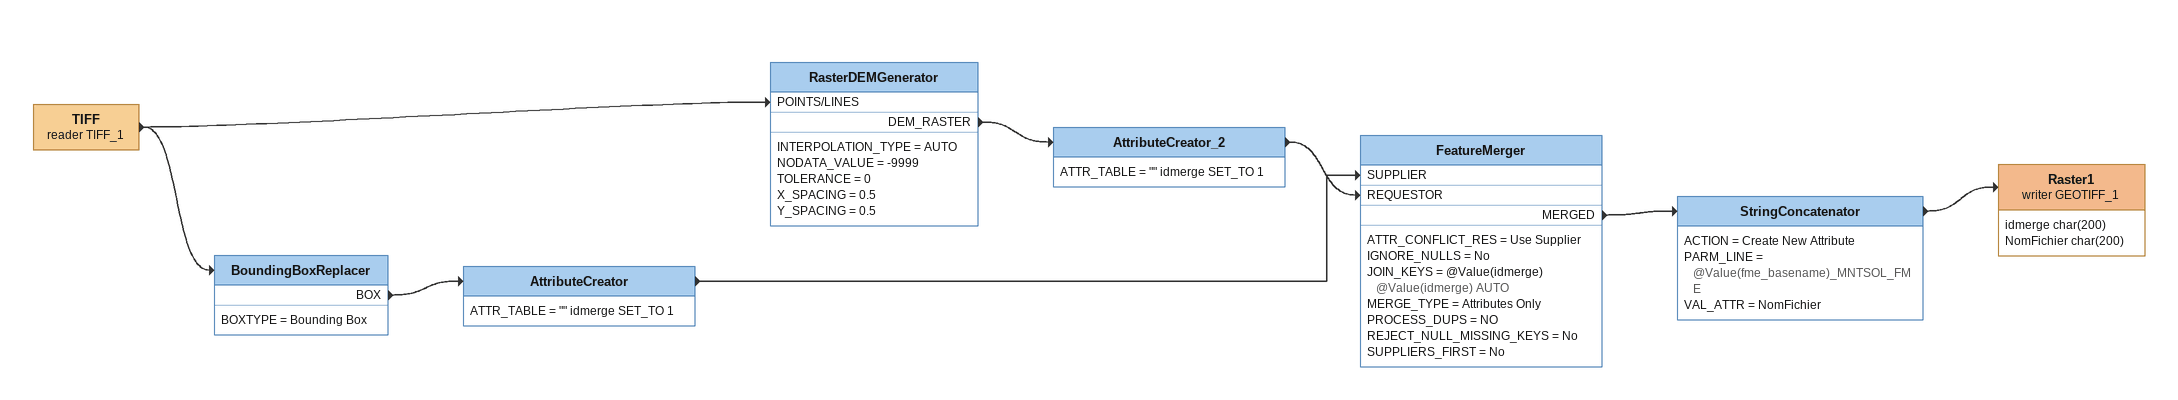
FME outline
TIFF (reader TIFF_1)
    -> RasterDEMGenerator [POINTS/LINES]
    -> BoundingBoxReplacer
RasterDEMGenerator
    INTERPOLATION_TYPE = AUTO
    NODATA_VALUE = -9999
    TOLERANCE = 0
    X_SPACING = 0.5
    Y_SPACING = 0.5
    DEM_RASTER -> AttributeCreator_2
AttributeCreator_2
    ATTR_TABLE = "" idmerge SET_TO 1
    -> FeatureMerger [REQUESTOR]
BoundingBoxReplacer
    BOXTYPE = Bounding Box
    BOX -> AttributeCreator
AttributeCreator
    ATTR_TABLE = "" idmerge SET_TO 1
    -> FeatureMerger [SUPPLIER]
FeatureMerger
    ATTR_CONFLICT_RES = Use Supplier
    IGNORE_NULLS = No
    JOIN_KEYS = @Value(idmerge) @Value(idmerge) AUTO
    MERGE_TYPE = Attributes Only
    PROCESS_DUPS = NO
    REJECT_NULL_MISSING_KEYS = No
    SUPPLIERS_FIRST = No
    MERGED -> StringConcatenator
StringConcatenator
    ACTION = Create New Attribute
    PARM_LINE = @Value(fme_basename)_MNTSOL_FME
    VAL_ATTR = NomFichier
    -> Raster1 (writer GEOTIFF_1)
Raster1 (writer GEOTIFF_1)
    attributes: idmerge char(200), NomFichier char(200)
